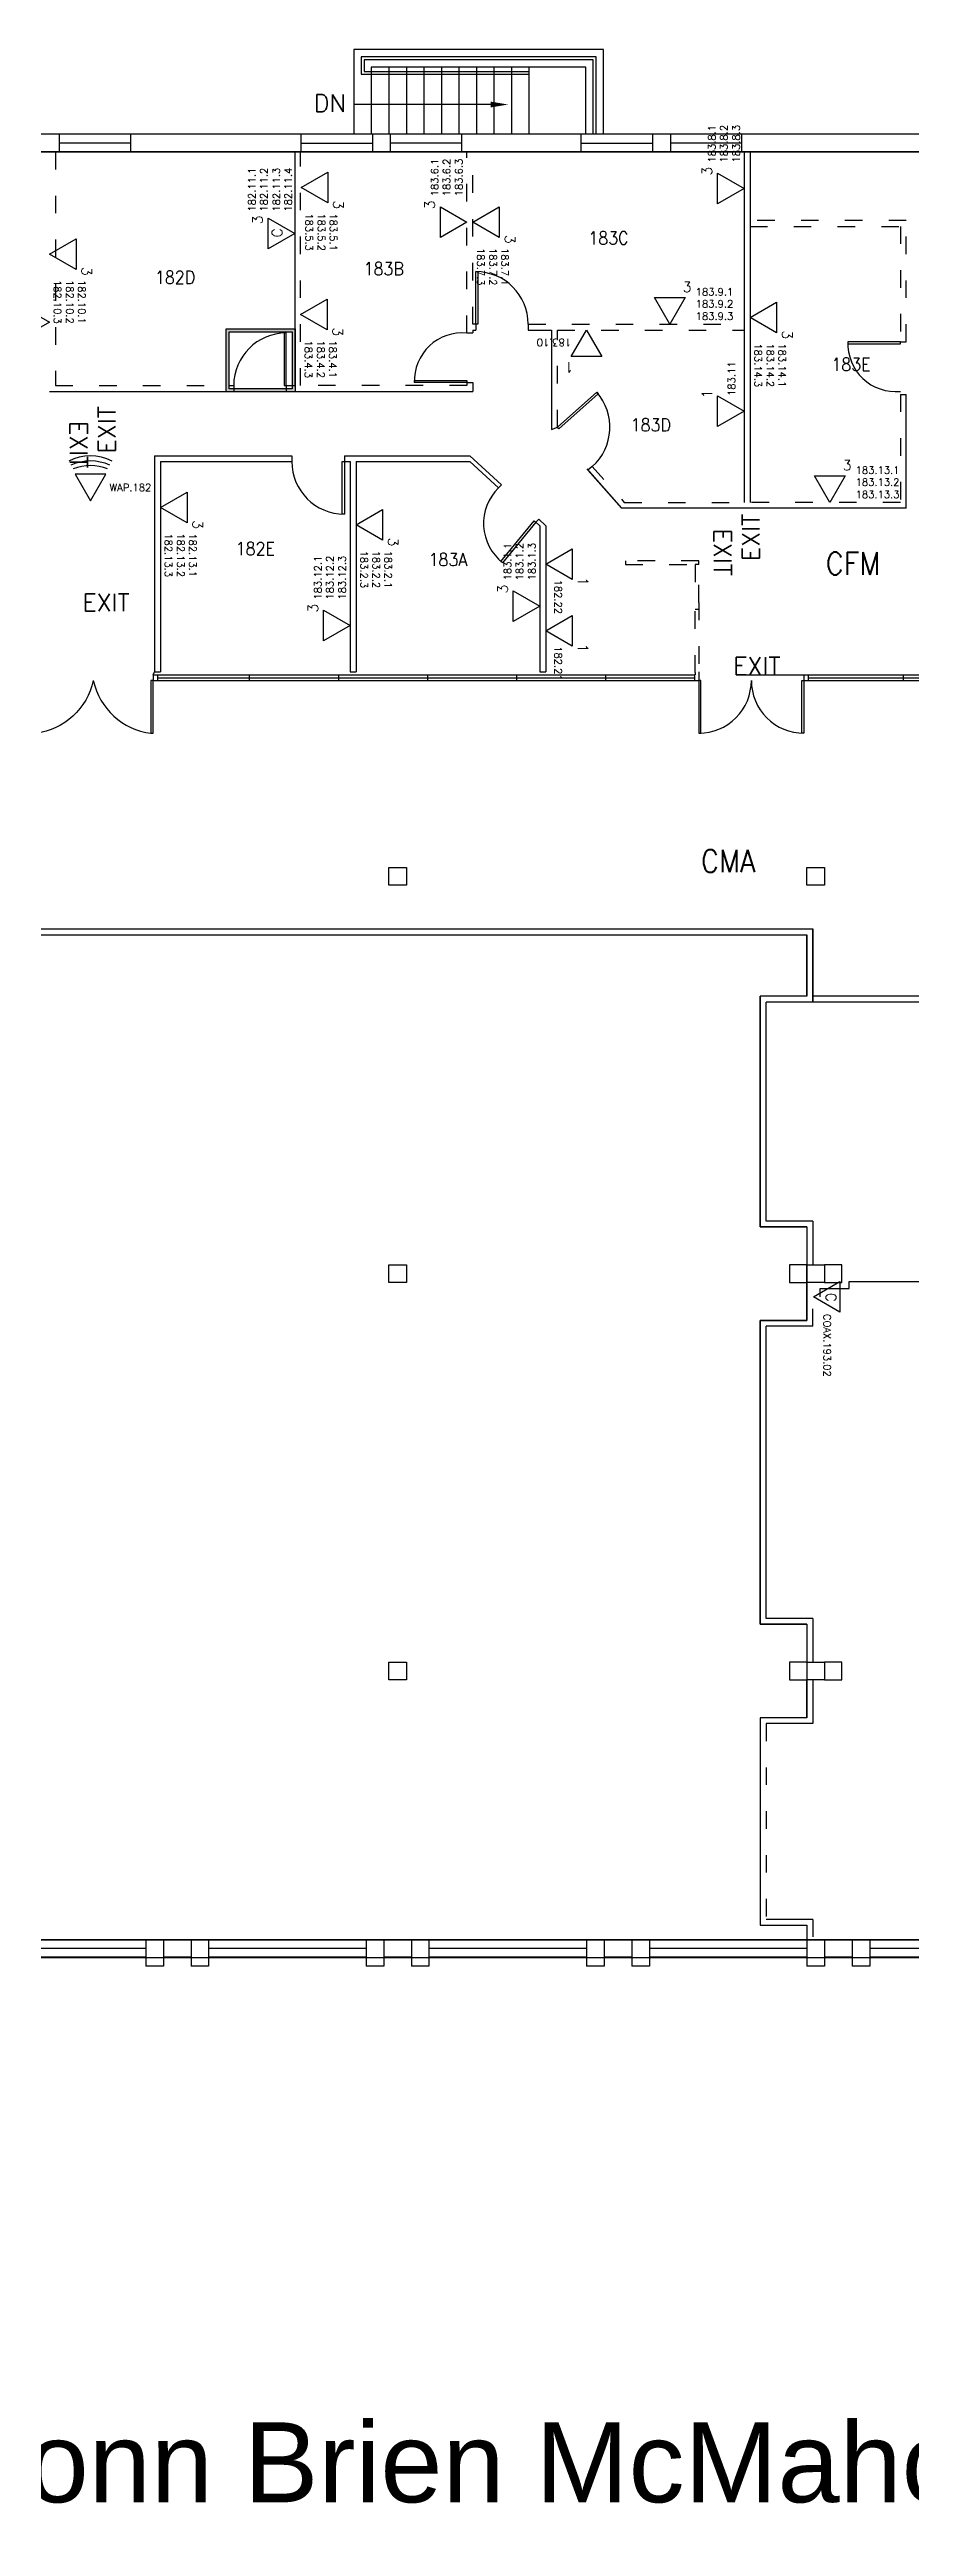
# Model space of a CAD drawing. Header units: inches. Extents: x -460 to 10305, y -938 to 5356.
# Drawn here: x 761 to 1351, y 3658 to 5354 of the extents above; entities that cross this region are included whole.
import ezdxf
from ezdxf.enums import TextEntityAlignment as Align

# ---------------------------------------------------------------- set-up
doc = ezdxf.new("R2010")
doc.units = ezdxf.units.IN
doc.header["$MEASUREMENT"] = 0
doc.set_wipeout_variables(frame=1)
doc.linetypes.add('01-0263-M-DWG-BFP-ARCH$0$ACAD_ISO03W100', pattern=[30, 12, -18])
for name, color, linetype in [('01-0263-M-DWG-BFP-ARCH$0$AAROC', 7, 'Continuous'), ('01-0263-M-DWG-BFP-ARCH$0$SP-CASEHIDE', 11, 'Continuous'), ('01-0263-M-DWG-BFP-ARCH$0$SP-DOORS', 5, 'Continuous'), ('01-0263-M-DWG-BFP-ARCH$0$SP-GROSS', 30, 'Continuous'), ('01-0263-M-DWG-BFP-ARCH$0$SP-GUARDRAIL', 150, 'Continuous'), ('01-0263-M-DWG-BFP-ARCH$0$SP-PRINT_TEXT', 250, 'Continuous'), ('01-0263-M-DWG-BFP-ARCH$0$SP-RMNO', 7, 'Continuous'), ('01-0263-M-DWG-BFP-ARCH$0$SP-ROOM', 7, 'Continuous'), ('01-0263-M-DWG-BFP-ARCH$0$SP-STAIRS', 1, 'Continuous'), ('01-0263-M-DWG-BFP-ARCH$0$SP-TEXT', 72, 'Continuous'), ('01-0263-M-DWG-BFP-ARCH$0$SP-WALL', 7, 'Continuous'), ('01-0263-M-DWG-BFP-ARCH$0$SP-WINDOWS', 6, 'Continuous'), ('T-Comm-E', 1, 'Continuous'), ('T-Comm-E-Wireless', 1, 'Continuous'), ('T-Comm-Path', 40, 'Continuous')]:
    doc.layers.add(name, color=color, linetype=linetype)
doc.layers.get('01-0263-M-DWG-BFP-ARCH$0$SP-ROOM').off()
doc.styles.add('01-0263-M-DWG-BFP-ARCH$0$ARIAL', font='ARIAL', dxfattribs={"height": 0.2})
doc.styles.add('01-0263-M-DWG-BFP-ARCH$0$ROMANS', font='ROMANS.shx', dxfattribs={"width": 0.9})
doc.styles.add('01-0263-M-DWG-BFP-ARCH$0$STANDARD', font='TXT.shx', dxfattribs={"height": 12})
doc.styles.add('3-32', font='SIMPLEX.shx', dxfattribs={"height": 9})

# ---------------------------------------------------------------- blocks, each defined once
blk = doc.blocks.new('01-0263-M-DWG-BFP-ARCH$0$DOR01')
at = {"color": 0}
for p, q in [((1, 1), (0, 1)), ((0, 1), (0, 0)), ((1, 0), (1, 1)), ((0, 0), (1, 0))]:
    blk.add_line(p, q, dxfattribs=at)
blk = doc.blocks.new('01-0263-M-DWG-BFP-ARCH$0$FMGRM1')
at = {"style": '01-0263-M-DWG-BFP-ARCH$0$ROMANS', "width": 0.9}
for tag, p in [('DATA1', (0, -0.443)), ('DATA2', (0, -0.602)), ('DATA3', (0, -0.762)), ('DATA4', (0, -0.921)), ('DATA5', (0, -1.081))]:
    blk.add_attdef(tag, text='', height=0.117, dxfattribs=at).set_placement(p, align=Align.CENTER)
at = {"linetype": 'Continuous'}
blk.add_wipeout([(-0.375, -0.125), (0.375, -0.125), (0.375, 0.125), (-0.375, 0.125)], dxfattribs=at)
at = {"style": '01-0263-M-DWG-BFP-ARCH$0$ROMANS', "width": 0.9}
blk.add_attdef('RMAREA', text='', height=0.117, dxfattribs=at).set_placement((0, -0.284), align=Align.CENTER)
at = {"layer": '01-0263-M-DWG-BFP-ARCH$0$SP-RMNO', "style": '01-0263-M-DWG-BFP-ARCH$0$ROMANS', "width": 0.9}
blk.add_attdef('RMNUMB', text='', height=0.16, dxfattribs=at).set_placement((0, 0), align=Align.MIDDLE)
blk = doc.blocks.new('01-0263-M-DWG-BFP-ARCH', base_point=(-3213.3, 3697.3))
at = {"layer": '01-0263-M-DWG-BFP-ARCH$0$SP-CASEHIDE'}
h = blk.add_hatch(color=256, dxfattribs=at)
h.paths.add_polyline_path([(-2286.1, 4799), (-2329.3, 4799), (-2329.3, 4838.2), (-2286.1, 4838.2)], flags=16)
h.paths.add_polyline_path([(-2284.1, 4797), (-2331.3, 4797), (-2331.3, 4840.2), (-2284.1, 4840.2)])
blk.add_lwpolyline([(-2284.1, 4797), (-2331.3, 4797), (-2331.3, 4840.2), (-2284.1, 4840.2)], close=True, dxfattribs=at)
blk.add_lwpolyline([(-2286.1, 4799), (-2329.3, 4799), (-2329.3, 4838.2), (-2286.1, 4838.2), (-2286.1, 4799)], dxfattribs=at)
at = {"layer": '01-0263-M-DWG-BFP-ARCH$0$SP-DOORS'}
for points in [[(-2422.3, 4599.3, -0.316637), (-2461.8, 4563.3, -0.414214)], [(-2422.3, 4599.3, 0.316637), (-2382.8, 4563.3, 0.414214)], [(-2007.4, 4563.3, 0.414214), (-1971.4, 4599.3, 0.414214), (-1935.4, 4563.3, 0.414214)]]:
    blk.add_lwpolyline(points, format="xyb", dxfattribs=at)
for centre, radius, start, end in [((-2160.3, 4843.3), 36, 0, 90), ((-2290.1, 4801.3), 36, 90, 180), ((-2169.5, 4804.6), 32.8, 84.4176, 182.3093), ((-1872.5, 4830), 32.8, 177.6907, 275.5824), ((-2104.3, 4772.8), 36, 311.6205, 41.6205), ((-2250.3, 4749.3), 36, 180, 270), ((-2120.7, 4706.9), 34.2, 134.4503, 231.8719)]:
    blk.add_arc(centre, radius, start, end, dxfattribs=at)
at = {"layer": '01-0263-M-DWG-BFP-ARCH$0$SP-GROSS'}
blk.add_lwpolyline([(-3213.3, 3697.3), (-2537.3, 3697.3), (-2537.3, 3718.7), (-2524.4, 3718.7), (-2524.4, 3725.1), (-1451.6, 3725.1), (-1451.6, 3718.7), (-1437.1, 3718.7), (-1437.1, 3697.7), (-761.3, 3697.3), (-761.3, 4973.3), (-3213.4, 4973.3), (-3213.3, 3697.3)], close=True, dxfattribs=at)
at = {"layer": '01-0263-M-DWG-BFP-ARCH$0$SP-GUARDRAIL'}
for p, q in [((-2238.8, 5014.4), (-2123.8, 5014.4)), ((-2236.8, 5016.4), (-2123.8, 5016.4))]:
    blk.add_line(p, q, dxfattribs=at)
for points in [[(-2077.8, 4973.3), (-2077.8, 5026.3), (-2238.8, 5026.3), (-2238.8, 5014.4)], [(-2079.8, 4973.3), (-2079.8, 5024.3), (-2236.8, 5024.3), (-2236.8, 5016.4)]]:
    blk.add_lwpolyline(points, dxfattribs=at)
at = {"layer": '01-0263-M-DWG-BFP-ARCH$0$SP-STAIRS'}
for points in [[(-2072.8, 4973.3), (-2072.8, 5031.3), (-2243.8, 5031.3), (-2243.8, 4973.3)], [(-2084.8, 4973.3), (-2084.8, 5019.3), (-2231.8, 5019.3), (-2231.8, 5016.4)], [(-2219.8, 5019.3), (-2219.8, 4973.3)], [(-2207.8, 5019.3), (-2207.8, 4973.3)], [(-2195.8, 5019.3), (-2195.8, 4973.3)], [(-2183.8, 5019.3), (-2183.8, 4973.3)], [(-2171.8, 5019.3), (-2171.8, 4973.3)], [(-2159.8, 5019.3), (-2159.8, 4973.3)], [(-2147.8, 5019.3), (-2147.8, 4973.3)], [(-2135.8, 5019.3), (-2135.8, 4973.3)], [(-2123.8, 5019.3), (-2123.8, 4973.3)], [(-2231.8, 5016.4), (-2231.8, 4973.3)]]:
    blk.add_lwpolyline(points, dxfattribs=at)
at = {"layer": '01-0263-M-DWG-BFP-ARCH$0$SP-TEXT'}
blk.add_line((-2150, 4993.7), (-2243.8, 4993.7), dxfattribs=at)
blk.add_solid([(-2150, 4995.7), (-2150, 4991.7), (-2138, 4993.7)], dxfattribs=at)
at = {"layer": '01-0263-M-DWG-BFP-ARCH$0$SP-WALL'}
for p, q in [((-1309.3, 4973.3), (-2665.3, 4973.3)), ((-2445.7, 4973.3), (-2445.7, 4961.3)), ((-2396.7, 4961.3), (-2396.7, 4973.3)), ((-2279.8, 4961.3), (-2279.8, 4973.3)), ((-2230.8, 4961.3), (-2230.8, 4973.3)), ((-2218.8, 4973.3), (-2218.8, 4961.3)), ((-2169.8, 4961.3), (-2169.8, 4973.3)), ((-2087.9, 4961.3), (-2087.9, 4973.3)), ((-2038.9, 4961.3), (-2038.9, 4973.3)), ((-2026.9, 4973.3), (-2026.9, 4961.3)), ((-1977.9, 4961.3), (-1977.9, 4973.3)), ((-3012.3, 4961.3), (-1642.4, 4961.3)), ((-2284.3, 4961.3), (-2284.3, 4801.3)), ((-1976.3, 4961.3), (-1976.3, 4721.3)), ((-1972.3, 4961.3), (-1972.3, 4721.3)), ((-2166.3, 4837.3), (-2162.3, 4837.3)), ((-2162.3, 4839.3), (-2162.3, 4837.3)), ((-2162.3, 4839.3), (-2160.3, 4839.3)), ((-2160.3, 4843.3), (-2160.3, 4839.3)), ((-2124.3, 4843.3), (-2124.3, 4839.3)), ((-2124.3, 4839.3), (-2108.3, 4839.3)), ((-2108.3, 4839.3), (-2108.3, 4771.3)), ((-1869.3, 4831.3), (-1865.3, 4831.3)), ((-2326.1, 4801.3), (-2326.1, 4797.3)), ((-2290.1, 4801.3), (-2290.1, 4797.3)), ((-2290.1, 4801.3), (-2284.3, 4801.3)), ((-2166.3, 4803.3), (-2162.3, 4803.3)), ((-2162.3, 4803.3), (-2162.3, 4797.3)), ((-2452.3, 4797.3), (-2326.1, 4797.3)), ((-2290.1, 4797.3), (-2162.3, 4797.3)), ((-1869.3, 4795.3), (-1865.3, 4795.3)), ((-1865.3, 4717.3), (-1865.3, 4795.3)), ((-2380.3, 4753.3), (-2380.3, 4605.3)), ((-2380.3, 4753.3), (-2286.3, 4753.3)), ((-2376.3, 4749.3), (-2376.3, 4605.3)), ((-2376.3, 4749.3), (-2286.3, 4749.3)), ((-2286.3, 4753.3), (-2286.3, 4749.3)), ((-2250.3, 4753.3), (-2250.3, 4749.3)), ((-2250.3, 4753.3), (-2238.3, 4753.3)), ((-2250.3, 4749.3), (-2246.3, 4749.3)), ((-2246.3, 4749.3), (-2246.3, 4605.3)), ((-2242.3, 4749.3), (-2242.3, 4605.3)), ((-2242.3, 4749.3), (-2164.3, 4749.3)), ((-2238.3, 4753.3), (-2164.3, 4753.3)), ((-2164.3, 4753.3), (-2142.7, 4733.4)), ((-2164.3, 4749.3), (-2144.6, 4731.3)), ((-2144.6, 4731.3), (-2142.7, 4733.4)), ((-2084.2, 4744.2), (-2060.3, 4717.3)), ((-2060.3, 4717.3), (-2083.5, 4743.4)), ((-1865.3, 4717.3), (-2060.3, 4717.3)), ((-2119, 4707.8), (-2117.1, 4709.8)), ((-2119, 4707.8), (-2116.3, 4705.3)), ((-2117.1, 4709.8), (-2112.3, 4705.3)), ((-2116.3, 4705.3), (-2116.3, 4605.3)), ((-2112.3, 4705.3), (-2112.3, 4605.3)), ((-2381.3, 4603.3), (-2380.3, 4605.3)), ((-2381.3, 4603.3), (-2010.4, 4603.3)), ((-2381.3, 4603.3), (-2381.3, 4599.3)), ((-2381.3, 4599.3), (-2007.4, 4599.3)), ((-2380.3, 4605.3), (-2376.3, 4605.3)), ((-2376.3, 4603.3), (-2116.3, 4603.3)), ((-2246.3, 4605.3), (-2242.3, 4605.3)), ((-2116.3, 4605.3), (-2112.3, 4605.3)), ((-1935.4, 4599.3), (-1630.3, 4599.3)), ((-2524.3, 4429.3), (-1929.3, 4429.3)), ((-1929.3, 4429.3), (-1929.3, 4379.3)), ((-1929.3, 4379.3), (-1929.3, 4429.3)), ((-2520.3, 4425.3), (-1933.3, 4425.3)), ((-1933.3, 4425.3), (-1933.3, 4383.3)), ((-1933.3, 4383.3), (-1933.3, 4425.3)), ((-1933.3, 4383.3), (-1965.3, 4383.3)), ((-1965.3, 4225.3), (-1965.3, 4383.3)), ((-1929.3, 4379.3), (-1961.3, 4379.3)), ((-1961.3, 4229.3), (-1961.3, 4379.3)), ((-1933.3, 4225.3), (-1965.3, 4225.3)), ((-1929.3, 4229.3), (-1961.3, 4229.3)), ((-1933.3, 4225.3), (-1933.3, 4199.3)), ((-1933.3, 4225.3), (-1933.3, 4161.3)), ((-1929.3, 4229.3), (-1929.3, 4199.3)), ((-1929.3, 4229.3), (-1929.3, 4199.3)), ((-1933.3, 4199.3), (-1945.3, 4199.3)), ((-1945.3, 4199.3), (-1945.3, 4187.3)), ((-1933.3, 4187.3), (-1933.3, 4199.3)), ((-1933.3, 4187.3), (-1933.3, 4199.3)), ((-1933.3, 4199.3), (-1921.3, 4199.3)), ((-1921.3, 4199.3), (-1921.3, 4187.3)), ((-1909.3, 4199.3), (-1921.3, 4199.3)), ((-1921.3, 4199.3), (-1921.3, 4187.3)), ((-1909.3, 4199.3), (-1921.3, 4199.3)), ((-1921.3, 4199.3), (-1921.3, 4187.3)), ((-1909.3, 4187.3), (-1909.3, 4199.3)), ((-1909.3, 4187.3), (-1909.3, 4199.3)), ((-1945.3, 4187.3), (-1933.3, 4187.3)), ((-1933.3, 4161.3), (-1933.3, 4187.3)), ((-1921.3, 4187.3), (-1933.3, 4187.3)), ((-1921.3, 4187.3), (-1909.3, 4187.3)), ((-1921.3, 4187.3), (-1909.3, 4187.3)), ((-1965.3, 3953.3), (-1965.3, 4161.3)), ((-1965.3, 4161.3), (-1933.3, 4161.3)), ((-1929.3, 4157.3), (-1961.3, 4157.3)), ((-1961.3, 3957.3), (-1961.3, 4157.3)), ((-1933.3, 3953.3), (-1965.3, 3953.3)), ((-1929.3, 3957.3), (-1961.3, 3957.3)), ((-1933.3, 3953.3), (-1933.3, 3927.3)), ((-1933.3, 3953.3), (-1933.3, 3927.3)), ((-1929.3, 3957.3), (-1929.3, 3927.3)), ((-1933.3, 3927.3), (-1945.3, 3927.3)), ((-1945.3, 3927.3), (-1945.3, 3915.3)), ((-1933.3, 3927.3), (-1933.3, 3915.3)), ((-1933.3, 3927.3), (-1921.3, 3927.3)), ((-1921.3, 3927.3), (-1921.3, 3915.3)), ((-1909.3, 3927.3), (-1921.3, 3927.3)), ((-1921.3, 3927.3), (-1921.3, 3915.3)), ((-1909.3, 3915.3), (-1909.3, 3927.3)), ((-1945.3, 3915.3), (-1933.3, 3915.3)), ((-1933.3, 3889.3), (-1933.3, 3915.3)), ((-1933.3, 3915.3), (-1933.3, 3889.3)), ((-1921.3, 3915.3), (-1933.3, 3915.3)), ((-1929.3, 3915.3), (-1929.3, 3885.3)), ((-1921.3, 3915.3), (-1909.3, 3915.3)), ((-1933.3, 3889.3), (-1965.3, 3889.3)), ((-1965.3, 3889.3), (-1965.3, 3747.3)), ((-1929.3, 3885.3), (-1961.3, 3885.3)), ((-1929.3, 3751.3), (-1961.3, 3751.3)), ((-2386.3, 3737.3), (-2386.3, 3719.3)), ((-2374.3, 3737.3), (-2374.3, 3719.3)), ((-2355.3, 3737.3), (-2355.3, 3719.3)), ((-2343.3, 3737.3), (-2343.3, 3719.3)), ((-2235.3, 3737.3), (-2235.3, 3719.3)), ((-2223.3, 3737.3), (-2223.3, 3719.3)), ((-2204.3, 3737.3), (-2204.3, 3719.3)), ((-2192.3, 3737.3), (-2192.3, 3719.3)), ((-2084.3, 3737.3), (-2084.3, 3719.3)), ((-2072.3, 3737.3), (-2072.3, 3719.3)), ((-2053.3, 3737.3), (-2053.3, 3719.3)), ((-2041.3, 3737.3), (-2041.3, 3719.3)), ((-1965.3, 3747.3), (-1933.3, 3747.3)), ((-1933.3, 3747.3), (-1933.3, 3737.3)), ((-1933.3, 3737.3), (-1933.3, 3719.3)), ((-1921.3, 3737.3), (-1921.3, 3719.3)), ((-1902.3, 3737.3), (-1902.3, 3719.3)), ((-1890.3, 3737.3), (-1890.3, 3719.3))]:
    blk.add_line(p, q, dxfattribs=at)
at = {"layer": '01-0263-M-DWG-BFP-ARCH$0$SP-WALL', "linetype": '01-0263-M-DWG-BFP-ARCH$0$ACAD_ISO03W100'}
for p, q in [((-2448.3, 4961.3), (-2448.3, 4801.3)), ((-2280.3, 4801.3), (-2280.3, 4961.3)), ((-2166.3, 4837.3), (-2166.3, 4961.3)), ((-2162.3, 4843.3), (-2162.3, 4961.3)), ((-1865.3, 4914.3), (-1972.3, 4914.3)), ((-1972.3, 4910.3), (-1869.3, 4910.3)), ((-1869.3, 4910.3), (-1869.3, 4831.3)), ((-1865.3, 4831.3), (-1865.3, 4914.3)), ((-2160.3, 4843.3), (-2162.3, 4843.3)), ((-2124.3, 4843.3), (-1976.3, 4843.3)), ((-2104.3, 4772.8), (-2104.3, 4839.3)), ((-2104.3, 4839.3), (-1976.3, 4839.3)), ((-2448.3, 4801.3), (-2329.3, 4801.3)), ((-2329.3, 4801.3), (-2326.1, 4801.3)), ((-2166.3, 4801.3), (-2280.3, 4801.3)), ((-2166.3, 4803.3), (-2166.3, 4801.3)), ((-1869.3, 4795.3), (-1869.3, 4721.3)), ((-2108.3, 4771.3), (-2104.3, 4772.8)), ((-2080.4, 4745.9), (-2083.5, 4743.4)), ((-2080.4, 4745.9), (-2058.5, 4721.3)), ((-2058.5, 4721.3), (-1976.3, 4721.3)), ((-1869.3, 4721.3), (-1972.3, 4721.3)), ((-2007.4, 4678.8), (-2009.9, 4678.8)), ((-2009.9, 4678.8), (-2009.9, 4652.8)), ((-2007.4, 4652.8), (-2007.4, 4678.8)), ((-2009.9, 4604.8), (-2009.9, 4652.8)), ((-2009.9, 4648.2), (-2007.4, 4648.2)), ((-2007.4, 4652.8), (-2007.4, 4604.8)), ((-2009.9, 4603.3), (-2010.4, 4603.3)), ((-2009.9, 4604.8), (-2009.9, 4603.3)), ((-2007.4, 4605.3), (-2007.4, 4599.3)), ((-1929.3, 4157.3), (-1929.3, 4187.3)), ((-1961.3, 3885.3), (-1961.3, 3751.3)), ((-1929.3, 3751.3), (-1929.3, 3737.3))]:
    blk.add_line(p, q, dxfattribs=at)
at = {"layer": '01-0263-M-DWG-BFP-ARCH$0$SP-WALL'}
for points in [[(-773.3, 4901.8), (-773.3, 4961.3), (-3201.3, 4961.3)], [(-3189.8, 3709.3), (-2549.3, 3709.3), (-2549.3, 3737.3), (-1425.3, 3737.3), (-1425.3, 3709.3), (-773.3, 3709.3), (-773.3, 4896.8)], [(-1975.3, 4603.3), (-1630.3, 4603.3)], [(-2520.3, 4425.3), (-1933.3, 4425.3), (-1933.3, 4383.3), (-1965.3, 4383.3), (-1965.3, 4225.3), (-1933.3, 4225.3), (-1933.3, 4199.3), (-1945.3, 4199.3), (-1945.3, 4187.3), (-1933.3, 4187.3), (-1933.3, 4161.3), (-1965.3, 4161.3), (-1965.3, 3953.3), (-1933.3, 3953.3), (-1933.3, 3889.3), (-1965.3, 3889.3), (-1965.3, 3747.3), (-1933.3, 3747.3), (-1933.3, 3737.3), (-2520.3, 3737.3)], [(-1425.3, 3737.3), (-2549.3, 3737.3)], [(-2386.3, 3725.3), (-2494.3, 3725.3)], [(-2374.3, 3719.3), (-2386.3, 3719.3)], [(-2355.3, 3725.3), (-2374.3, 3725.3)], [(-2355.3, 3725.3), (-2374.3, 3725.3)], [(-2343.3, 3719.3), (-2355.3, 3719.3)], [(-2235.3, 3725.3), (-2343.3, 3725.3)], [(-2223.3, 3719.3), (-2235.3, 3719.3)], [(-2204.3, 3725.3), (-2223.3, 3725.3)], [(-2192.3, 3719.3), (-2204.3, 3719.3)], [(-2084.3, 3725.3), (-2192.3, 3725.3)], [(-2072.3, 3719.3), (-2084.3, 3719.3)], [(-2053.3, 3725.3), (-2072.3, 3725.3)], [(-2053.3, 3725.3), (-2072.3, 3725.3)], [(-2041.3, 3719.3), (-2053.3, 3719.3)], [(-1933.3, 3725.3), (-2041.3, 3725.3)], [(-1921.3, 3719.3), (-1933.3, 3719.3)], [(-1902.3, 3725.3), (-1921.3, 3725.3)], [(-1902.3, 3725.3), (-1921.3, 3725.3)], [(-1890.3, 3719.3), (-1902.3, 3719.3)], [(-1782.3, 3725.3), (-1890.3, 3725.3)]]:
    blk.add_lwpolyline(points, dxfattribs=at)
at = {"layer": '01-0263-M-DWG-BFP-ARCH$0$SP-WALL', "linetype": '01-0263-M-DWG-BFP-ARCH$0$ACAD_ISO03W100'}
blk.add_lwpolyline([(-2007.4, 4681.3), (-2057.7, 4681.3), (-2057.7, 4678.8), (-2007.4, 4678.8), (-2007.4, 4681.3)], dxfattribs=at)
at = {"layer": '01-0263-M-DWG-BFP-ARCH$0$SP-WALL'}
for points in [[(-2219.8, 4459.3), (-2219.8, 4471.3), (-2207.8, 4471.3), (-2207.8, 4459.3)], [(-1933.3, 4459.3), (-1933.3, 4471.3), (-1921.3, 4471.3), (-1921.3, 4459.3)], [(-2219.8, 4187.3), (-2219.8, 4199.3), (-2207.8, 4199.3), (-2207.8, 4187.3)], [(-2219.8, 3915.3), (-2219.8, 3927.3), (-2207.8, 3927.3), (-2207.8, 3915.3)]]:
    blk.add_lwpolyline(points, close=True, dxfattribs=at)
at = {"layer": '01-0263-M-DWG-BFP-ARCH$0$SP-WINDOWS'}
for p, q in [((-2396.7, 4967.3), (-2445.7, 4967.3)), ((-2279.8, 4967.3), (-2230.8, 4967.3)), ((-2169.8, 4967.3), (-2218.8, 4967.3)), ((-2087.9, 4967.3), (-2038.9, 4967.3)), ((-1977.9, 4967.3), (-2026.9, 4967.3)), ((-2381.3, 4603.3), (-2381.3, 4599.3)), ((-2378.3, 4603.3), (-2378.3, 4599.3)), ((-2378.3, 4601.3), (-2010.4, 4601.3)), ((-2315.4, 4603.3), (-2315.4, 4599.3)), ((-2254.4, 4603.3), (-2254.4, 4599.3)), ((-2193.4, 4603.3), (-2193.4, 4599.3)), ((-2132.4, 4603.3), (-2132.4, 4599.3)), ((-2071.4, 4603.3), (-2071.4, 4599.3)), ((-2010.4, 4603.3), (-2010.4, 4599.3)), ((-2007.4, 4603.3), (-2007.4, 4599.3)), ((-1935.4, 4603.3), (-1935.4, 4599.3)), ((-1935.4, 4603.3), (-1935.4, 4599.3)), ((-1932.4, 4603.3), (-1932.4, 4599.3)), ((-1932.4, 4601.3), (-1747.3, 4601.3)), ((-1867.3, 4603.3), (-1867.3, 4599.3)), ((-1726.3, 4383.3), (-1929.3, 4383.3)), ((-1726.3, 4379.3), (-1929.3, 4379.3))]:
    blk.add_line(p, q, dxfattribs=at)
for points in [[(-2386.3, 3731.3), (-2494.3, 3731.3)], [(-2235.3, 3731.3), (-2343.3, 3731.3)], [(-2084.3, 3731.3), (-2192.3, 3731.3)], [(-1933.3, 3731.3), (-2041.3, 3731.3)], [(-1782.3, 3731.3), (-1890.3, 3731.3)]]:
    blk.add_lwpolyline(points, dxfattribs=at)
at = {"layer": '01-0263-M-DWG-BFP-ARCH$0$SP-DOORS'}
for p, xscale, yscale, zscale, rotation in [((-2160.3, 4843.3), 36, -1.5, 36, 90), ((-2290.1, 4801.3), -36, -1.5, 36, 270), ((-2166.3, 4803.3), 36, -1.5, 36, 180), ((-2104.3, 4772.8), 36.00000000000003, -1.500000000000189, 36.00000000000003, 41.62046938251011), ((-2250.3, 4749.3), 36, -1.5, 36, 270), ((-2119, 4707.8), 35.9999999999999, -1.50000000000011, 35.9999999999999, 230.6396932652996), ((-2381.3, 4563.3), 36, 1.5, 36, 90), ((-2007.4, 4599.3), -36, -1.5, 36, 90), ((-1935.4, 4599.3), -36, 1.5, 36, 90)]:
    blk.add_blockref('01-0263-M-DWG-BFP-ARCH$0$DOR01', p, dxfattribs=dict(at, xscale=xscale, yscale=yscale, zscale=zscale, rotation=rotation))
at = {"layer": '01-0263-M-DWG-BFP-ARCH$0$SP-DOORS', "xscale": -36, "yscale": -1.5, "zscale": 36}
blk.add_blockref('01-0263-M-DWG-BFP-ARCH$0$DOR01', (-1869.3, 4831.3), dxfattribs=at)
at = {"layer": '01-0263-M-DWG-BFP-ARCH$0$AAROC', "style": '01-0263-M-DWG-BFP-ARCH$0$STANDARD'}
for rotation, p in [(90, (-2413, 4787.2)), (270, (-2432.3, 4744.7)), (270, (-1991, 4671)), (90, (-1971.8, 4713.5))]:
    blk.add_text('EXIT', height=12, rotation=rotation, dxfattribs=at).set_placement(p, align=Align.MIDDLE_RIGHT)
for p in [(-2397.4, 4652.8), (-1951.4, 4609.3)]:
    blk.add_text('EXIT', height=12, dxfattribs=at).set_placement(p, align=Align.MIDDLE_RIGHT)
at = {"layer": '01-0263-M-DWG-BFP-ARCH$0$SP-PRINT_TEXT', "linetype": 'Continuous', "style": '01-0263-M-DWG-BFP-ARCH$0$ARIAL'}
blk.add_text('0263 UConn Brien McMahon Hall & Dining - M', height=54.779, dxfattribs=at).set_placement((-1979, 3352.2), align=Align.CENTER)
at = {"layer": '01-0263-M-DWG-BFP-ARCH$0$SP-TEXT', "style": '01-0263-M-DWG-BFP-ARCH$0$STANDARD'}
blk.add_text('DN', height=12, dxfattribs=at).set_placement((-2249.1, 4994.6), align=Align.MIDDLE_RIGHT)
at = {"layer": '01-0263-M-DWG-BFP-ARCH$0$SP-ROOM', "color": 81, "linetype": '01-0263-M-DWG-BFP-ARCH$0$ACAD_ISO03W100'}
ref = blk.add_blockref('01-0263-M-DWG-BFP-ARCH$0$FMGRM1', (-2069.3, 4902.3), dxfattribs=dict(at, xscale=55.20000000000073, yscale=55.20000000000073, zscale=55.20000000000073))
ref.add_attrib('RMNUMB', '183C', dxfattribs={"layer": '01-0263-M-DWG-BFP-ARCH$0$SP-RMNO', "height": 8.83, "style": '01-0263-M-DWG-BFP-ARCH$0$ROMANS', "width": 0.9}).set_placement((-2069.3, 4902.3), align=Align.MIDDLE)
ref = blk.add_blockref('01-0263-M-DWG-BFP-ARCH$0$FMGRM1', (-2223.3, 4881.3), dxfattribs=dict(at, xscale=55.20000000000073, yscale=55.20000000000073, zscale=55.20000000000073))
ref.add_attrib('RMNUMB', '183B', dxfattribs={"layer": '01-0263-M-DWG-BFP-ARCH$0$SP-RMNO', "height": 8.83, "style": '01-0263-M-DWG-BFP-ARCH$0$ROMANS', "width": 0.9}).set_placement((-2223.3, 4881.3), align=Align.MIDDLE)
ref = blk.add_blockref('01-0263-M-DWG-BFP-ARCH$0$FMGRM1', (-2366.3, 4875.4), dxfattribs=dict(at, xscale=55.20000000000073, yscale=55.20000000000073, zscale=55.20000000000073))
ref.add_attrib('RMNUMB', '182D', dxfattribs={"layer": '01-0263-M-DWG-BFP-ARCH$0$SP-RMNO', "height": 8.83, "style": '01-0263-M-DWG-BFP-ARCH$0$ROMANS', "width": 0.9}).set_placement((-2366.3, 4875.4), align=Align.MIDDLE)
ref = blk.add_blockref('01-0263-M-DWG-BFP-ARCH$0$FMGRM1', (-1903.1, 4815.8), dxfattribs=dict(at, xscale=55.20000000000073, yscale=55.20000000000073, zscale=55.20000000000073))
ref.add_attrib('RMNUMB', '183E', dxfattribs={"layer": '01-0263-M-DWG-BFP-ARCH$0$SP-RMNO', "height": 8.83, "style": '01-0263-M-DWG-BFP-ARCH$0$ROMANS', "width": 0.9}).set_placement((-1903.1, 4815.8), align=Align.MIDDLE)
ref = blk.add_blockref('01-0263-M-DWG-BFP-ARCH$0$FMGRM1', (-2040.3, 4774.4), dxfattribs=dict(at, xscale=55.20000000000073, yscale=55.20000000000073, zscale=55.20000000000073))
ref.add_attrib('RMNUMB', '183D', dxfattribs={"layer": '01-0263-M-DWG-BFP-ARCH$0$SP-RMNO', "height": 8.83, "style": '01-0263-M-DWG-BFP-ARCH$0$ROMANS', "width": 0.9}).set_placement((-2040.3, 4774.4), align=Align.MIDDLE)
ref = blk.add_blockref('01-0263-M-DWG-BFP-ARCH$0$FMGRM1', (-2311.3, 4689.7), dxfattribs=dict(at, xscale=55.20000000000073, yscale=55.20000000000073, zscale=55.20000000000073))
ref.add_attrib('RMNUMB', '182E', dxfattribs={"layer": '01-0263-M-DWG-BFP-ARCH$0$SP-RMNO', "height": 8.83, "style": '01-0263-M-DWG-BFP-ARCH$0$ROMANS', "width": 0.9}).set_placement((-2311.3, 4689.7), align=Align.MIDDLE)
ref = blk.add_blockref('01-0263-M-DWG-BFP-ARCH$0$FMGRM1', (-2179.3, 4682.2), dxfattribs=dict(at, xscale=55.20000000000073, yscale=55.20000000000073, zscale=55.20000000000073))
ref.add_attrib('RMNUMB', '183A', dxfattribs={"layer": '01-0263-M-DWG-BFP-ARCH$0$SP-RMNO', "height": 8.83, "style": '01-0263-M-DWG-BFP-ARCH$0$ROMANS', "width": 0.9}).set_placement((-2179.3, 4682.2), align=Align.MIDDLE)
ref = blk.add_blockref('01-0263-M-DWG-BFP-ARCH$0$FMGRM1', (-1901.8, 4679.5), dxfattribs=dict(at, xscale=96, yscale=96, zscale=96))
ref.add_attrib('RMNUMB', 'CFM', dxfattribs={"layer": '01-0263-M-DWG-BFP-ARCH$0$SP-RMNO', "height": 15.36, "style": '01-0263-M-DWG-BFP-ARCH$0$ROMANS', "width": 0.9}).set_placement((-1901.8, 4679.5), align=Align.MIDDLE)
at = {"layer": '01-0263-M-DWG-BFP-ARCH$0$SP-ROOM', "linetype": '01-0263-M-DWG-BFP-ARCH$0$ACAD_ISO03W100'}
ref = blk.add_blockref('01-0263-M-DWG-BFP-ARCH$0$FMGRM1', (-1987.3, 4475.8), dxfattribs=dict(at, xscale=96, yscale=96, zscale=96))
ref.add_attrib('RMNUMB', 'CMA', dxfattribs={"layer": '01-0263-M-DWG-BFP-ARCH$0$SP-RMNO', "height": 15.36, "style": '01-0263-M-DWG-BFP-ARCH$0$ROMANS', "width": 0.9}).set_placement((-1987.3, 4475.8), align=Align.MIDDLE)
blk = doc.blocks.new('VOICE(1)DATA(2)')
for p, q in [((0, 0), (-10.5, 18.2)), ((-10.5, 18.2), (10.5, 18.2)), ((10.5, 18.2), (0, 0))]:
    blk.add_line(p, q)
at = {"insert": (8.8, 29), "char_height": 7, "width": 11.781, "attachment_point": 1, "style": '3-32'}
blk.add_mtext('3', dxfattribs=at)
at = {"style": '3-32', "flags": 1}
for tag, p in [('RM_NUMBER', (78.4, 147.3)), ('UTP_CATEGORY', (78.4, 133.9)), ('QUANTITY_UTP', (78.4, 120.8)), ('WIRELESS_OUTLET_LOCATION', (78.4, 107.7)), ('TELECOMM_ROOM', (78.4, 93.9)), ('QTY_COAX', (78, 67.3)), ('POS_4', (193.4, 40.8)), ('POS_5', (193.4, 32.7)), ('POS_6', (193.4, 24.2))]:
    blk.add_attdef(tag, p, '', height=5, dxfattribs=at)
at = {"flags": 1}
blk.add_attdef('WO_NUMBER', text='', height=5, dxfattribs=at).set_placement((75.6, 52.4), align=Align.BOTTOM_LEFT)
at = {"style": '3-32'}
for tag, p in [('POS_1', (17.7, 19.6)), ('POS_2', (17.7, 11.4)), ('POS_3', (17.7, 3))]:
    blk.add_attdef(tag, p, '', height=5, dxfattribs=at)
blk = doc.blocks.new('VOICE(1)DATA(2)COAX(1)')
for p, q in [((0, 0), (-10.5, 18.2)), ((-10.5, 18.2), (10.5, 18.2)), ((10.5, 18.2), (0, 0))]:
    blk.add_line(p, q)
at = {"char_height": 7, "attachment_point": 1, "style": '3-32'}
for s, insert, width in [('3', (6.2, 29), 11.781), ('C', (-2.8, 15.6), 12.703)]:
    blk.add_mtext(s, dxfattribs=dict(at, insert=insert, width=width))
at = {"style": '3-32', "flags": 1}
for tag, p in [('RM_NUMBER', (67.6, 158.8)), ('QUANTITY_UTP', (67.6, 132.3)), ('UTP_CATEGORY', (67.6, 145.4)), ('WIRELESS_OUTLET_LOCATION', (67.6, 119.3)), ('TELECOMM_ROOM', (67.6, 105.4)), ('QTY_COAX', (67.4, 77.8)), ('POS_5', (168.4, 37)), ('POS_6', (168.4, 28.5))]:
    blk.add_attdef(tag, p, '', height=5, dxfattribs=at)
at = {"flags": 1}
blk.add_attdef('WO_NUMBER', text='', height=5, dxfattribs=at).set_placement((68.1, 57.6), align=Align.BOTTOM_LEFT)
at = {"style": '3-32'}
for tag, p in [('POS_1', (14.9, 26.8)), ('POS_2', (14.9, 18.6)), ('POS_3', (14.9, 10.1)), ('POS_4', (14.9, 2))]:
    blk.add_attdef(tag, p, '', height=5, dxfattribs=at)
blk = doc.blocks.new('COAX')
for p, q in [((0, 0), (-10.5, 18.2)), ((-10.5, 18.2), (10.5, 18.2)), ((10.5, 18.2), (0, 0))]:
    blk.add_line(p, q)
at = {"insert": (-2.8, 15.6), "char_height": 7, "width": 12.703, "attachment_point": 1, "style": '3-32'}
blk.add_mtext('C', dxfattribs=at)
at = {"style": '3-32', "flags": 1}
for tag, p in [('RM_NUMBER', (77.4, 143.4)), ('QUANTITY_UTP', (77.4, 116.9)), ('UTP_CATEGORY', (77.4, 130)), ('WIRELESS_OUTLET_LOCATION', (77.4, 103.9)), ('TELECOMM_ROOM', (77.4, 90)), ('QTY_COAX', (76.2, 61.6)), ('POS_2', (195.3, 34.7)), ('POS_3', (195.3, 26.2)), ('POS_4', (195.3, 18.1)), ('POS_5', (195.3, 9.9)), ('POS_6', (195.3, 1.4))]:
    blk.add_attdef(tag, p, '', height=5, dxfattribs=at)
at = {"flags": 1}
blk.add_attdef('WO_NUMBER', text='', height=5, dxfattribs=at).set_placement((76.1, 44.5), align=Align.BOTTOM_LEFT)
at = {"style": '3-32'}
blk.add_attdef('POS_1', (11.7, 7), '', height=5, dxfattribs=at)
blk = doc.blocks.new('WIRELESS')
for p, q in [((10.5, 18.2), (-10.5, 18.2)), ((-10.5, 18.2), (0, 0)), ((0, 0), (10.5, 18.2))]:
    blk.add_line(p, q)
for centre, start, end in [((0, -1.4), 62.4297, 117.5703), ((0, -4.9), 65.5205, 114.4795), ((0, -8.1), 68.4095, 111.5905)]:
    blk.add_arc(centre, 32.1, start, end)
at = {"style": '3-32', "flags": 1}
for tag, p in [('RM_NUMBER', (50.9, 153.7)), ('UTP_CATEGORY', (50.9, 140.3)), ('WIRELESS_OUTLET_LOCATION', (50.9, 114.2)), ('QUANTITY_UTP', (50.9, 127.2)), ('TELECOMM_ROOM', (50.9, 100.3)), ('QTY_COAX', (50.3, 74.2)), ('POS_2', (166.1, 63.3)), ('POS_3', (166.1, 55.3)), ('POS_4', (166.1, 46.8)), ('POS_5', (166.1, 38.7)), ('POS_6', (166.1, 30))]:
    blk.add_attdef(tag, p, '', height=5, dxfattribs=at)
at = {"flags": 1}
for tag, p in [('SERIAL_NUMBER', (51.8, 50.2)), ('MAC_ADDRESS', (51.8, 26.2)), ('ELEVATION', (51.8, 2.2)), ('WO_NUMBER', (54, -25.6))]:
    blk.add_attdef(tag, text='', height=5, dxfattribs=at).set_placement(p, align=Align.BOTTOM_LEFT)
at = {"style": '3-32'}
blk.add_attdef('POS_1', (13.2, 6.5), '', height=5, dxfattribs=at)
blk = doc.blocks.new('DATA(1)')
for p, q in [((0, 0), (-10.5, 18.2)), ((-10.5, 18.2), (10.5, 18.2)), ((10.5, 18.2), (0, 0))]:
    blk.add_line(p, q)
at = {"insert": (8.8, 29), "char_height": 7, "width": 11.781, "attachment_point": 1, "style": '3-32'}
blk.add_mtext('1', dxfattribs=at)
at = {"style": '3-32'}
for tag, p, flags in [('RM_NUMBER', (101.7, 125.6), 1), ('QUANTITY_UTP', (101.7, 99.1), 1), ('UTP_CATEGORY', (101.7, 112.2), 1), ('WIRELESS_OUTLET_LOCATION', (101.7, 86.1), 1), ('TELECOMM_ROOM', (101.7, 72.2), 1), ('QTY_COAX', (100.3, 43.9), 1), ('POS_2', (219.4, 22.8), 1), ('POS_3', (219.4, 14.4), 1), ('POS_1', (10.5, 6.1), 4), ('POS_4', (219.4, 6), 1), ('POS_5', (219.4, -2.1), 1), ('POS_6', (219.4, -10.6), 1)]:
    blk.add_attdef(tag, p, '', height=5, dxfattribs=dict(at, flags=flags))
at = {"flags": 1}
blk.add_attdef('WO_NUMBER', text='', height=5, dxfattribs=at).set_placement((99.4, 26.8), align=Align.BOTTOM_LEFT)

msp = doc.modelspace()

# ---------------------------------------------------------------- block references
msp.add_blockref('01-0263-M-DWG-BFP-ARCH', (0.3, 4020.1))

# ---------------------------------------------------------------- next in the draw order: linework, layer by layer
at = {"layer": 'T-Comm-Path'}
msp.add_lwpolyline([(1289.3, 4500.3), (1289.3, 4505.9), (1309.3, 4505.9), (1309.3, 4510.7), (1486.2, 4510.7), (1486.2, 4817.8), (2261.7, 4817.8), (2261.7, 4689.9), (2229.3, 4689.9)], dxfattribs=at)

# ---------------------------------------------------------------- next in the draw order: block references
at = {"layer": 'T-Comm-E'}
for name, p, rotation, values in [('VOICE(1)DATA(2)', (1237.3, 5259.1), 90, {'POS_1': '183.8.1', 'POS_2': '183.8.2', 'POS_3': '183.8.3'}), ('VOICE(1)DATA(2)', (1047.3, 5236), 90, {'POS_1': '183.6.1', 'POS_2': '183.6.2', 'POS_3': '183.6.3'}), ('VOICE(1)DATA(2)COAX(1)', (929.3, 5228.3), 90, {'POS_1': '182.11.1', 'POS_2': '182.11.2', 'POS_3': '182.11.3', 'POS_4': '182.11.4'}), ('VOICE(1)DATA(2)', (933.7, 5259.7), 270, {'POS_1': '183.5.1', 'POS_2': '183.5.2', 'POS_3': '183.5.3'}), ('VOICE(1)DATA(2)', (1051.3, 5236), 270, {'POS_1': '183.7.1', 'POS_2': '183.7.2', 'POS_3': '183.7.3'}), ('VOICE(1)DATA(2)', (761.3, 5214.1), 270, {'POS_1': '182.10.1', 'POS_2': '182.10.2', 'POS_3': '182.10.3'}), ('VOICE(1)DATA(2)', (933.3, 5172.7), 270, {'POS_1': '183.4.1', 'POS_2': '183.4.2', 'POS_3': '183.4.3'}), ('VOICE(1)DATA(2)', (1241.3, 5170.7), 270, {'POS_1': '183.14.1', 'POS_2': '183.14.2', 'POS_3': '183.14.3'}), ('VOICE(1)DATA(2)', (837.3, 5040.7), 270, {'POS_1': '182.13.1', 'POS_2': '182.13.2', 'POS_3': '182.13.3'}), ('VOICE(1)DATA(2)', (971.3, 5028.8), 270, {'POS_1': '183.2.1', 'POS_2': '183.2.2', 'POS_3': '183.2.3'}), ('VOICE(1)DATA(2)', (967.3, 4959.9), 90, {'POS_1': '183.12.1', 'POS_2': '183.12.2', 'POS_3': '183.12.3'}), ('VOICE(1)DATA(2)', (1097.3, 4973), 90, {'POS_1': '183.1.1', 'POS_2': '183.1.2', 'POS_3': '183.1.3'}), ('COAX', (1284.7, 4500.3), 270, {'POS_1': 'COAX.193.02'})]:
    msp.add_blockref(name, p, dxfattribs=dict(at, rotation=rotation)).add_auto_attribs(values)
ref = msp.add_blockref('DATA(1)', (761.3, 5167.4), dxfattribs=dict(at, rotation=90))
ref.add_attrib('POS_1', '182.9', (755.2, 5177.9), dxfattribs={"layer": '0', "height": 5, "rotation": 90, "style": '3-32'})
for p, values in [((1186.4, 5166.1), {'POS_1': '183.9.1', 'POS_2': '183.9.2', 'POS_3': '183.9.3'}), ((1296, 5044.1), {'POS_1': '183.13.1', 'POS_2': '183.13.2', 'POS_3': '183.13.3'})]:
    msp.add_blockref('VOICE(1)DATA(2)', p, dxfattribs=at).add_auto_attribs(values)
ref = msp.add_blockref('DATA(1)', (1129.2, 5162.1), dxfattribs=dict(at, rotation=180))
ref.add_attrib('POS_1', '183.10', (1118.7, 5156.1), dxfattribs={"layer": '0', "height": 5, "rotation": 180, "style": '3-32'})
ref = msp.add_blockref('DATA(1)', (1237.3, 5106.5), dxfattribs=dict(at, rotation=89.99999999999999))
ref.add_attrib('POS_1', '183.11', (1231.2, 5117), dxfattribs={"layer": '0', "height": 5, "rotation": 90, "style": '3-32'})
ref = msp.add_blockref('DATA(1)', (1101.3, 5001.8), dxfattribs=dict(at, rotation=270))
ref.add_attrib('POS_1', '182.22', (1107.4, 4991.3), dxfattribs={"layer": '0', "height": 5, "rotation": 270, "style": '3-32'})
ref = msp.add_blockref('DATA(1)', (1101.3, 4956.2), dxfattribs=dict(at, rotation=270))
ref.add_attrib('POS_1', '182.21', (1107.4, 4945.7), dxfattribs={"layer": '0', "height": 5, "rotation": 270, "style": '3-32'})
at = {"layer": 'T-Comm-E-Wireless'}
msp.add_blockref('WIRELESS', (789.3, 5045.3), dxfattribs=at).add_auto_attribs({'POS_1': 'WAP.182'})

doc.saveas('drawing.dxf')
